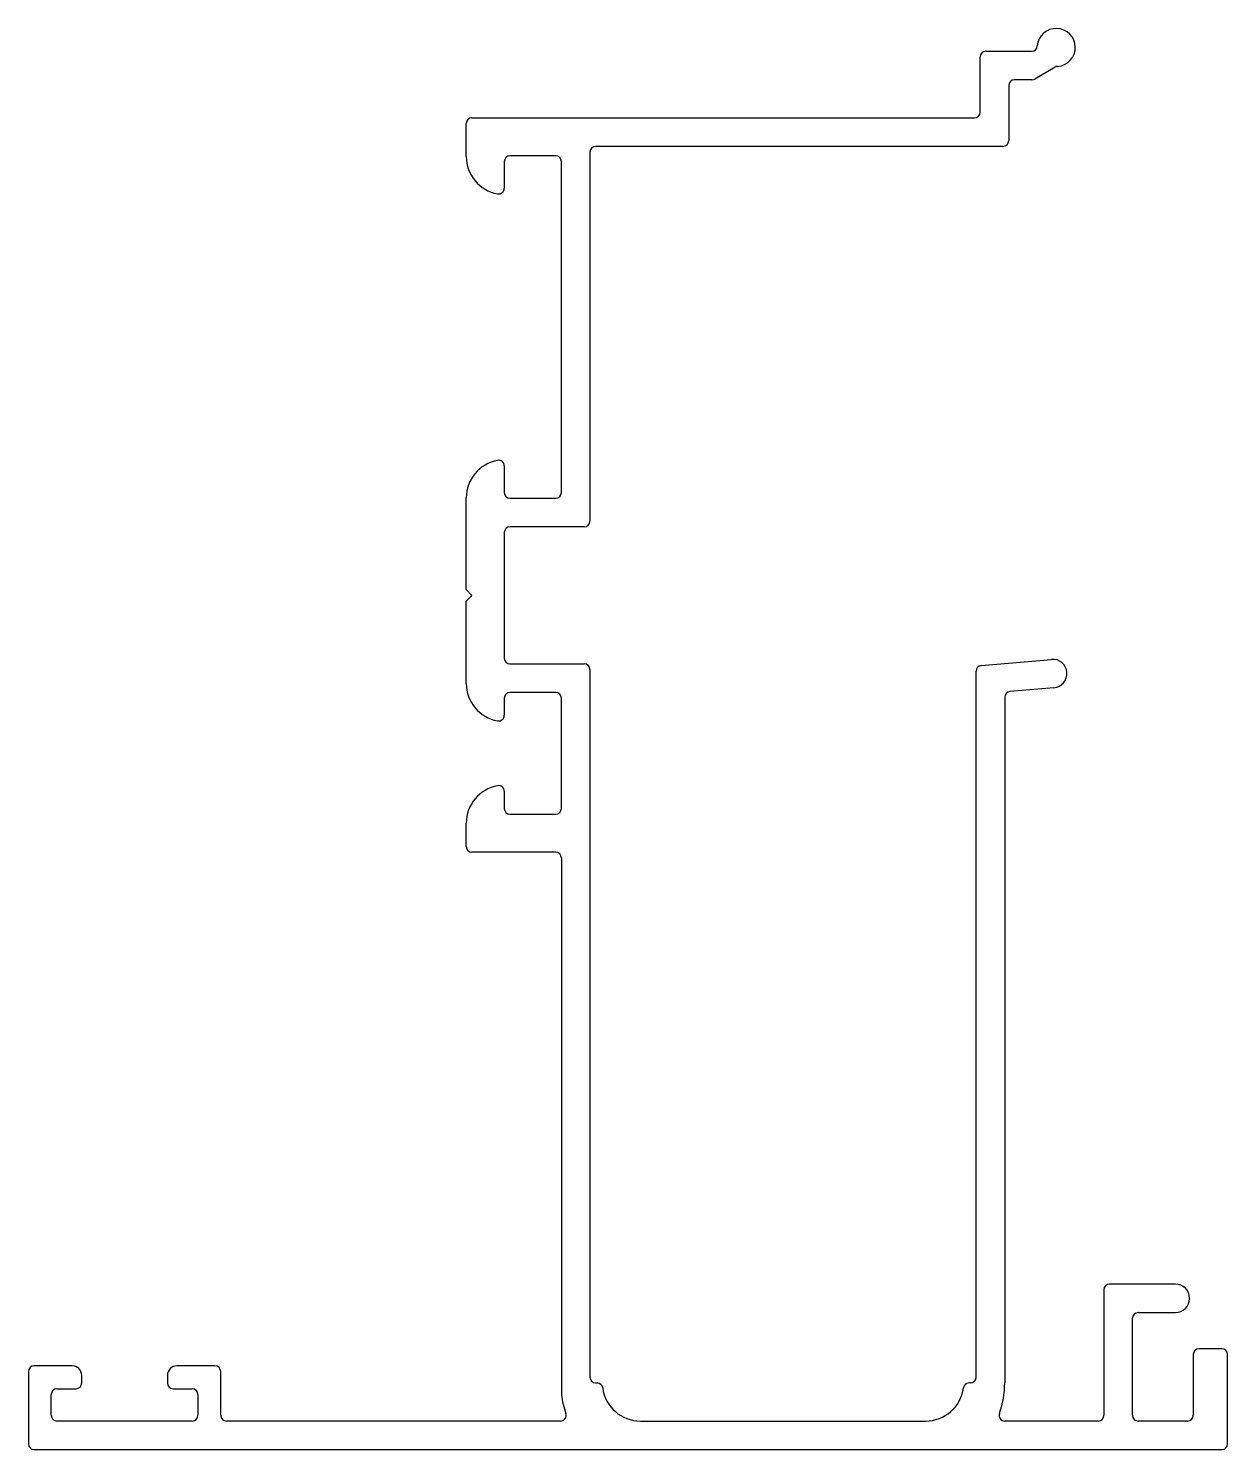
# Model space of a CAD drawing. Extents: x 1093.4 to 1156.4, y 364.1 to 438.8.
import ezdxf

# ---------------------------------------------------------------- set-up
doc = ezdxf.new("R2010")
doc.units = 0
doc.layers.get('0').update_dxf_attribs({"linetype": 'CONTINUOUS'})

msp = doc.modelspace()

# ---------------------------------------------------------------- linework, layer by layer
at = {"color": 0}
for p, q in [((1143.414, 434.442), (1143.414, 437.342)), ((1143.714, 437.642), (1146.117, 437.642)), ((1147.348, 436.804), (1146.284, 436.183)), ((1144.914, 435.842), (1144.914, 432.942)), ((1146.132, 436.142), (1145.214, 436.142)), ((1116.714, 434.142), (1143.114, 434.142)), ((1116.414, 432.115), (1116.414, 433.842)), ((1144.614, 432.642), (1123.214, 432.642)), ((1118.414, 431.842), (1118.414, 430.442)), ((1121.114, 432.142), (1118.714, 432.142)), ((1121.414, 414.442), (1121.414, 431.842)), ((1122.914, 432.342), (1122.914, 412.942)), ((1118.414, 415.842), (1118.414, 414.442)), ((1116.414, 409.342), (1116.414, 414.168)), ((1118.714, 414.142), (1121.114, 414.142)), ((1122.614, 412.642), (1118.714, 412.642)), ((1118.414, 412.342), (1118.414, 405.742)), ((1116.714, 409.042), (1116.414, 409.342)), ((1116.414, 408.742), (1116.714, 409.042)), ((1116.414, 404.415), (1116.414, 408.742)), ((1143.477, 405.356), (1147.16, 405.678)), ((1118.714, 405.442), (1122.614, 405.442)), ((1122.914, 405.142), (1122.914, 367.942)), ((1143.204, 367.942), (1143.204, 405.057)), ((1147.291, 404.184), (1144.977, 403.981)), ((1118.414, 403.642), (1118.414, 402.741)), ((1121.114, 403.942), (1118.714, 403.942)), ((1121.414, 397.842), (1121.414, 403.642)), ((1144.704, 403.682), (1144.704, 367.642)), ((1118.414, 398.741), (1118.414, 397.842)), ((1118.714, 397.542), (1121.114, 397.542)), ((1116.414, 395.842), (1116.414, 397.068)), ((1121.114, 395.542), (1116.714, 395.542)), ((1121.414, 395.242), (1121.414, 367.029)), ((1153.674, 372.842), (1150.214, 372.842)), ((1149.914, 372.542), (1149.914, 365.942)), ((1154.414, 372.082), (1154.414, 372.102)), ((1151.714, 371.342), (1153.674, 371.342)), ((1151.414, 365.942), (1151.414, 371.042)), ((1154.614, 369.142), (1154.614, 365.942)), ((1156.114, 369.442), (1154.914, 369.442)), ((1156.414, 364.442), (1156.414, 369.142)), ((1095.714, 368.542), (1093.714, 368.542)), ((1103.214, 368.542), (1101.214, 368.542)), ((1093.414, 368.242), (1093.414, 364.442)), ((1096.214, 367.642), (1096.214, 368.042)), ((1100.714, 368.042), (1100.714, 367.642)), ((1103.514, 365.942), (1103.514, 368.242)), ((1123.214, 367.642), (1123.287, 367.642)), ((1142.904, 367.642), (1142.831, 367.642)), ((1094.614, 365.942), (1094.614, 367.042)), ((1094.914, 367.342), (1095.914, 367.342)), ((1101.014, 367.342), (1102.014, 367.342)), ((1102.314, 367.042), (1102.314, 365.942)), ((1102.014, 365.642), (1094.914, 365.642)), ((1121.371, 365.642), (1103.814, 365.642)), ((1125.567, 365.642), (1140.55, 365.642)), ((1149.614, 365.642), (1144.706, 365.642)), ((1154.314, 365.642), (1151.714, 365.642)), ((1093.714, 364.142), (1156.114, 364.142))]:
    msp.add_line(p, q, dxfattribs=at)
for centre, radius, start, end in [((1147.414, 437.842), 1, 273.79244, 175.58827), ((1146.117, 437.942), 0.3, 270, 355.58827), ((1143.714, 437.342), 0.3, 90, 180), ((1147.5, 436.545), 0.3, 93.79244, 120.25644), ((1145.214, 435.842), 0.3, 90, 180), ((1146.132, 436.442), 0.3, 270, 300.25644), ((1116.714, 433.842), 0.3, 90, 180), ((1143.114, 434.442), 0.3, 270, 0), ((1123.214, 432.342), 0.3, 90, 180), ((1144.614, 432.942), 0.3, 270, 360), ((1118.414, 432.115), 2, 180, 259.83575), ((1118.714, 431.842), 0.3, 90, 180), ((1121.114, 431.842), 0.3, 360, 90), ((1118.114, 430.442), 0.3, 259.81669, 0.01906), ((1118.414, 414.168), 2, 100.16425, 180), ((1118.115, 415.844), 0.298, 359.57284, 100.59141), ((1118.714, 414.442), 0.3, 180, 270), ((1121.114, 414.442), 0.3, 270, 0), ((1118.714, 412.342), 0.3, 90, 180), ((1122.614, 412.942), 0.3, 270, 0), ((1118.714, 405.742), 0.3, 180, 270), ((1147.225, 404.931), 0.75, 275, 95), ((1122.614, 405.142), 0.3, 360, 90), ((1143.504, 405.057), 0.3, 95, 180), ((1118.414, 404.415), 2, 180, 259.83575), ((1118.714, 403.642), 0.3, 90, 180), ((1121.114, 403.642), 0.3, 0, 90), ((1145.004, 403.682), 0.3, 95, 180), ((1118.114, 402.741), 0.3, 259.82391, 0.01184), ((1118.414, 397.068), 2, 100.16425, 180), ((1118.114, 398.742), 0.3, 359.97301, 100.19124), ((1118.714, 397.842), 0.3, 180, 270), ((1121.114, 397.842), 0.3, 270, 0), ((1116.714, 395.842), 0.3, 180, 270), ((1121.114, 395.242), 0.3, 0, 90), ((1150.214, 372.542), 0.3, 90, 180), ((1153.674, 372.102), 0.74, 360, 90), ((1153.674, 372.082), 0.74, 270, 0), ((1151.714, 371.042), 0.3, 90, 180), ((1154.914, 369.142), 0.3, 90, 180), ((1156.114, 369.142), 0.3, 360, 90), ((1093.714, 368.242), 0.3, 90, 180), ((1095.714, 368.042), 0.5, 0, 90), ((1101.214, 368.042), 0.5, 90, 180), ((1103.214, 368.242), 0.3, 0, 90), ((1095.914, 367.642), 0.3, 270, 0), ((1101.014, 367.642), 0.3, 180, 270), ((1123.214, 367.942), 0.3, 180, 270), ((1123.287, 367.342), 0.3, 7.49472, 90), ((1142.831, 367.342), 0.3, 90, 172.50528), ((1142.904, 367.942), 0.3, 270, 0), ((1140.004, 367.642), 4.7, 340.12313, 360), ((1094.914, 367.042), 0.3, 90, 180), ((1102.014, 367.042), 0.3, 0, 90), ((1126.073, 367.642), 4.7, 187.49472, 199.87687), ((1125.567, 367.642), 2, 187.49472, 270), ((1140.55, 367.642), 2, 270, 352.50528), ((1121.371, 365.942), 0.3, 270, 19.87687), ((1144.706, 365.942), 0.3, 160.12313, 270), ((1094.914, 365.942), 0.3, 180, 270), ((1102.014, 365.942), 0.3, 270, 0), ((1103.814, 365.942), 0.3, 180, 270), ((1149.614, 365.942), 0.3, 270, 0), ((1151.714, 365.942), 0.3, 180, 270), ((1154.314, 365.942), 0.3, 270, 0), ((1093.714, 364.442), 0.3, 180, 270), ((1156.114, 364.442), 0.3, 270, 0)]:
    msp.add_arc(centre, radius, start, end, dxfattribs=at)

doc.saveas('drawing.dxf')
